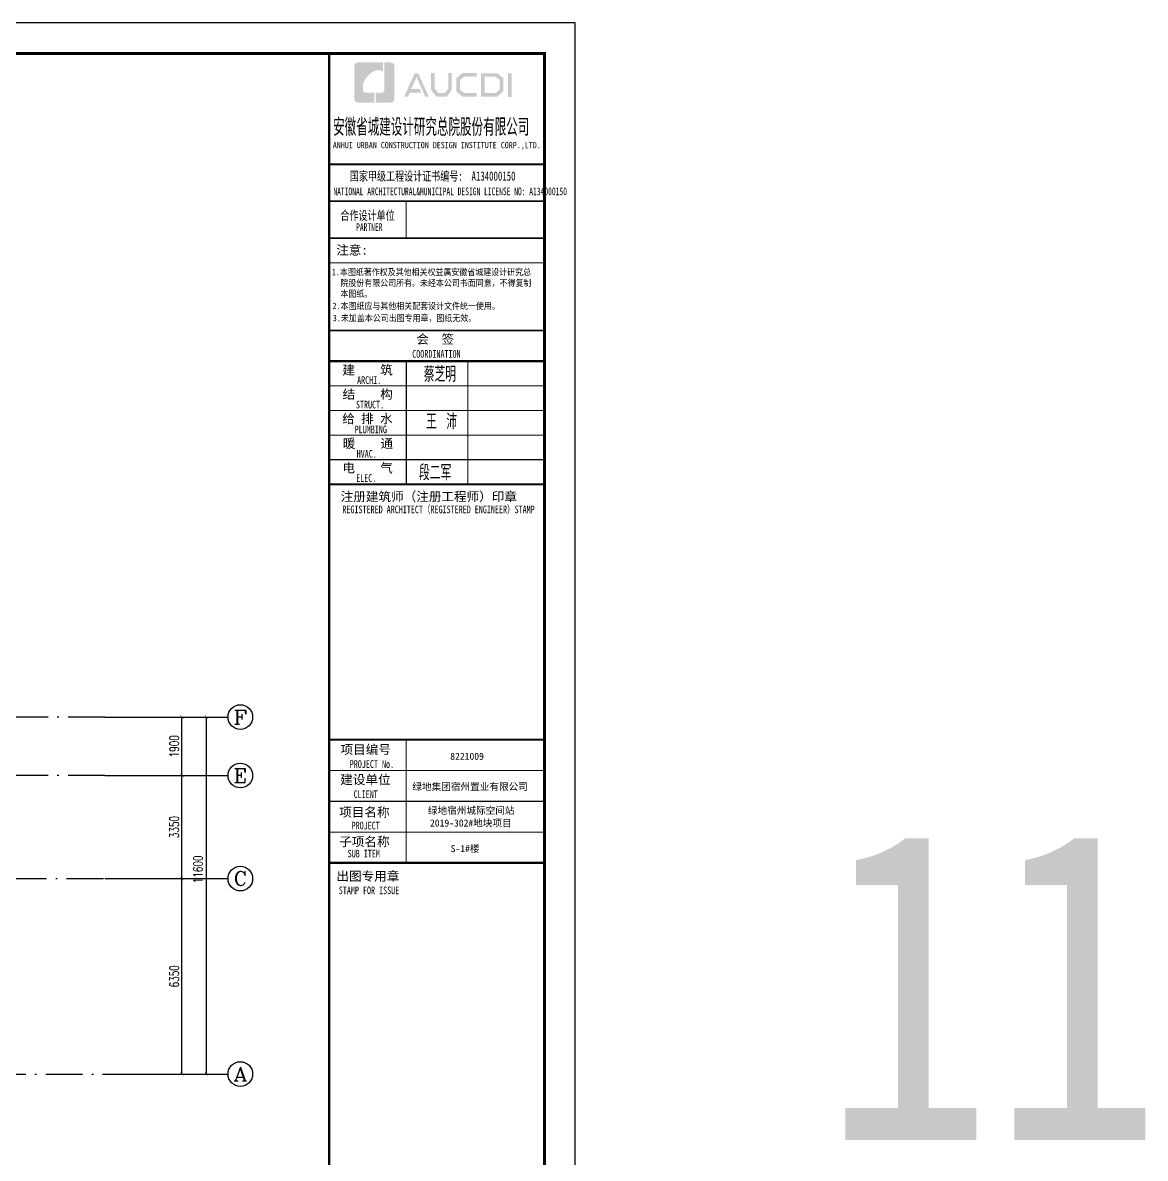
# Model space of a CAD drawing. Extents: x 169490 to 7584583, y -2399407 to 1374371.
# Drawn here: x 809346 to 845833, y 658304 to 695204 of the extents above; entities that cross this region are included whole.
import ezdxf
from ezdxf.enums import TextEntityAlignment as Align

# ---------------------------------------------------------------- set-up
doc = ezdxf.new("R2010")
doc.units = 0
doc.header["$LTSCALE"] = 100
doc.linetypes.add('D3轴线点划线', pattern=[18.5, 12, -3, 0.5, -3])
doc.layers.get('0').update_dxf_attribs({"linetype": 'CONTINUOUS'})
doc.layers.get('DEFPOINTS').update_dxf_attribs({"linetype": 'CONTINUOUS'})
for name, color, linetype in [('AXIS', 3, 'CONTINUOUS'), ('AXIS_TEXT', 4, 'CONTINUOUS'), ('C-AXIS(轴号)', 3, 'CONTINUOUS'), ('C-AXIS-T(字)', 7, 'CONTINUOUS'), ('C-DOTE', 8, 'D3轴线点划线'), ('TEXT', 7, 'CONTINUOUS'), ('图框', 140, 'CONTINUOUS'), ('图签文字', 147, 'CONTINUOUS')]:
    doc.layers.add(name, color=color, linetype=linetype)
doc.layers.add('图签', color=147, linetype='CONTINUOUS', lineweight=18)
doc.styles.add('_TCH_AXIS', font='COMPLEX', dxfattribs={"bigfont": 'GBCBIG'})
doc.styles.add('_TCH_DIM_T3', font='SIMPLEX.shx', dxfattribs={"width": 0.705882, "bigfont": 'GBCBIG.shx'})
doc.styles.add('COMPLEX', font='COMPLEX')
doc.styles.add('HT', font='simhei.ttf')
doc.styles.add('宋体', font='')
doc.styles.add('建筑图签-1', font='simhei.ttf', dxfattribs={"width": 0.7})
doc.styles.add('建筑图签-2', font='TXT.shx', dxfattribs={"width": 0.5, "bigfont": 'HZTXT.shx'})
doc.styles.add('黑体', font='simhei.ttf', dxfattribs={"width": 0.7})
doc.styles.get('宋体').set_extended_font_data('SimSun')
doc.dimstyles.new('_TCH_ARCH&&100', dxfattribs={"dimtxt": 297.5, "dimasz": 100, "dimexe": 250, "dimexo": 300, "dimgap": 100, "dimtad": 1, "dimdec": 0, "dimzin": 0, "dimdsep": 46, "dimtxsty": '_TCH_DIM_T3', "dimblk": 'ARCHTICK', "dimcen": 0.09, "dimclrt": 7, "dimazin": 2, "dimtfac": 1, "dimtdec": 0, "dimtix": 1, "dimtmove": 2, "dimatfit": 3, "dimfxl": 1, "dimtolj": 1, "dimtzin": 0, "dimarcsym": 0})

# ---------------------------------------------------------------- blocks, each defined once
blk = doc.blocks.new('_ARCHTICK')
at = {"const_width": 0.15}
blk.add_lwpolyline([(-0.5, -0.5), (0.5, 0.5)], dxfattribs=at)
blk = doc.blocks.new('*D1523')
at = {"layer": 'AXIS', "color": 0, "lineweight": -2, "transparency": 16777216}
for p, q in [((812320, 672642), (815570, 672642)), ((815320, 661042), (815320, 672642)), ((812320, 661042), (815570, 661042))]:
    blk.add_line(p, q, dxfattribs=at)
at = {"layer": 'DEFPOINTS', "color": 0, "transparency": 16777216}
for p in [(812020, 672642), (815320, 672642), (812020, 661042)]:
    blk.add_point(p, dxfattribs=at)
at = {"layer": 'AXIS', "color": 0, "lineweight": -2, "transparency": 16777216, "xscale": 100, "yscale": 100, "zscale": 100}
for p, rotation in [((815320, 672642), 90), ((815320, 661042), 270)]:
    blk.add_blockref('_ARCHTICK', p, dxfattribs=dict(at, rotation=rotation))
at = {"layer": 'AXIS', "color": 7, "transparency": 16777216, "insert": (815045, 667692), "char_height": 297.5, "attachment_point": 5, "rotation": 90, "style": '_TCH_DIM_T3'}
blk.add_mtext('\\A1;11600', dxfattribs=at)
blk = doc.blocks.new('*D1524')
at = {"layer": 'AXIS', "color": 0, "lineweight": -2, "transparency": 16777216}
for p, q in [((812320, 672642), (814770, 672642)), ((814520, 670742), (814520, 672642)), ((812320, 670742), (814770, 670742))]:
    blk.add_line(p, q, dxfattribs=at)
at = {"layer": 'DEFPOINTS', "color": 0, "transparency": 16777216}
for p in [(812020, 672642), (814520, 672642), (812020, 670742)]:
    blk.add_point(p, dxfattribs=at)
at = {"layer": 'AXIS', "color": 0, "lineweight": -2, "transparency": 16777216, "xscale": 100, "yscale": 100, "zscale": 100}
for p, rotation in [((814520, 672642), 90), ((814520, 670742), 270)]:
    blk.add_blockref('_ARCHTICK', p, dxfattribs=dict(at, rotation=rotation))
at = {"layer": 'AXIS', "color": 7, "transparency": 16777216, "insert": (814271, 671692), "char_height": 297.5, "attachment_point": 5, "rotation": 90, "style": '_TCH_DIM_T3'}
blk.add_mtext('\\A1;1900', dxfattribs=at)
blk = doc.blocks.new('*D1525')
at = {"layer": 'AXIS', "color": 0, "lineweight": -2, "transparency": 16777216}
for p, q in [((812320, 670742), (814770, 670742)), ((814520, 667392), (814520, 670742)), ((812320, 667392), (814770, 667392))]:
    blk.add_line(p, q, dxfattribs=at)
at = {"layer": 'DEFPOINTS', "color": 0, "transparency": 16777216}
for p in [(812020, 670742), (814520, 670742), (812020, 667392)]:
    blk.add_point(p, dxfattribs=at)
at = {"layer": 'AXIS', "color": 0, "lineweight": -2, "transparency": 16777216, "xscale": 100, "yscale": 100, "zscale": 100}
for p, rotation in [((814520, 670742), 90), ((814520, 667392), 270)]:
    blk.add_blockref('_ARCHTICK', p, dxfattribs=dict(at, rotation=rotation))
at = {"layer": 'AXIS', "color": 7, "transparency": 16777216, "insert": (814271, 669067), "char_height": 297.5, "attachment_point": 5, "rotation": 90, "style": '_TCH_DIM_T3'}
blk.add_mtext('\\A1;3350', dxfattribs=at)
blk = doc.blocks.new('*D1526')
at = {"layer": 'AXIS', "color": 0, "lineweight": -2, "transparency": 16777216}
for p, q in [((812320, 667392), (814770, 667392)), ((814520, 661042), (814520, 667392)), ((812320, 661042), (814770, 661042))]:
    blk.add_line(p, q, dxfattribs=at)
at = {"layer": 'DEFPOINTS', "color": 0, "transparency": 16777216}
for p in [(812020, 667392), (814520, 667392), (812020, 661042)]:
    blk.add_point(p, dxfattribs=at)
at = {"layer": 'AXIS', "color": 0, "lineweight": -2, "transparency": 16777216, "xscale": 100, "yscale": 100, "zscale": 100}
for p, rotation in [((814520, 667392), 90), ((814520, 661042), 270)]:
    blk.add_blockref('_ARCHTICK', p, dxfattribs=dict(at, rotation=rotation))
at = {"layer": 'AXIS', "color": 7, "transparency": 16777216, "insert": (814271, 664217), "char_height": 297.5, "attachment_point": 5, "rotation": 90, "style": '_TCH_DIM_T3'}
blk.add_mtext('\\A1;6350', dxfattribs=at)
blk = doc.blocks.new('_AXISO')
blk.add_circle((0, 0), 0.5)
at = {"layer": 'AXIS_TEXT', "style": 'COMPLEX', "width": 1.041667}
blk.add_attdef('A', text='', height=0.56, dxfattribs=at).set_placement((-0.25, -0.28), (0.25, -0.28), align=Align.FIT)
blk = doc.blocks.new('院标1')
h = blk.add_hatch(color=150)
h.dxf.hatch_style = 1
h.set_gradient(color1=(33, 113, 253), color2=(33, 113, 253), tint=1, name='INVCURVED')
edge = h.paths.add_edge_path()
edge.add_spline(control_points=[(116373, 648379), (116379, 648379), (116382, 648379), (116391, 648379), (116391, 648379), (116391, 648379), (116616, 648379), (116616, 648379), (116616, 648379), (116616, 648379), (116616, 648054), (116616, 648054), (116616, 648054), (116616, 648054), (116108, 648054), (116108, 648054), (116108, 648054), (116028, 648054), (115963, 648111), (115963, 648199), (115963, 648199), (115963, 648199), (115963, 649215), (115963, 649215), (115963, 649215), (115963, 649295), (116018, 649360), (116108, 649360), (116108, 649360), (116108, 649360), (116897, 649360), (116897, 649360), (116897, 649360), (116897, 649360), (116897, 649080), (116897, 649080), (116897, 649080), (116897, 649080), (116566, 649140), (116356, 648859), (116356, 648859), (116245, 648719), (116240, 648545), (116247, 648466), (116247, 648466), (116254, 648386), (116247, 648466), (116247, 648466), (116247, 648466), (116247, 648466), (116258, 648374), (116373, 648379)], knot_values=[0, 0, 0, 0, 0.071429, 0.071429, 0.071429, 0.107143, 0.142857, 0.142857, 0.142857, 0.178571, 0.214286, 0.214286, 0.214286, 0.25, 0.285714, 0.285714, 0.285714, 0.321429, 0.357143, 0.357143, 0.357143, 0.392857, 0.428571, 0.428571, 0.428571, 0.464286, 0.5, 0.5, 0.5, 0.535714, 0.571429, 0.571429, 0.571429, 0.607143, 0.642857, 0.642857, 0.642857, 0.678571, 0.714286, 0.714286, 0.714286, 0.75, 0.785714, 0.785714, 0.785714, 0.821429, 0.857143, 0.857143, 0.857143, 0.928571, 1, 1, 1, 1], degree=3, periodic=0)
h = blk.add_hatch(color=150)
h.dxf.hatch_style = 1
h.set_gradient(color1=(33, 113, 253), color2=(33, 113, 253), tint=1, name='INVCURVED')
edge = h.paths.add_edge_path()
edge.add_spline(control_points=[(117268, 649215), (117268, 649215), (117268, 648199), (117268, 648199), (117268, 648199), (117268, 648114), (117212, 648054), (117123, 648054), (117123, 648054), (117123, 648054), (116663, 648054), (116663, 648054), (116663, 648054), (116663, 648054), (116663, 648379), (116663, 648379), (116663, 648379), (116663, 648379), (116865, 648379), (116865, 648379), (116865, 648379), (116907, 648379), (116941, 648413), (116941, 648455), (116941, 648455), (116941, 648455), (116941, 649360), (116941, 649360), (116941, 649360), (116941, 649360), (117123, 649360), (117123, 649360), (117123, 649360), (117204, 649360), (117268, 649306), (117268, 649215)], knot_values=[0, 0, 0, 0, 0.1, 0.1, 0.1, 0.15, 0.2, 0.2, 0.2, 0.25, 0.3, 0.3, 0.3, 0.35, 0.4, 0.4, 0.4, 0.45, 0.5, 0.5, 0.5, 0.55, 0.6, 0.6, 0.6, 0.65, 0.7, 0.7, 0.7, 0.75, 0.8, 0.8, 0.8, 0.9, 1, 1, 1, 1], degree=3, periodic=0)
blk = doc.blocks.new('tq123')
at = {"layer": '图框'}
h = blk.add_hatch(color=256, dxfattribs=at)
h.paths.add_polyline_path([(-1187, 56758), (-1061, 56758), (-1061, 55988), (-1187, 55988)])
h.paths.add_polyline_path([(-1939, 56642), (-1939, 56116), (-1579, 56116), (-1455, 56223), (-1455, 56541), (-1575, 56642)], flags=16)
h.paths.add_polyline_path([(-2057, 56760), (-2057, 55998), (-1535, 55998), (-1337, 56168), (-1337, 56596), (-1532, 56760)])
h.paths.add_polyline_path([(-2200, 56764), (-2200, 56648), (-2607, 56648), (-2740, 56537), (-2740, 56218), (-2607, 56115), (-2198, 56115), (-2198, 55993), (-2662, 55993), (-2864, 56168), (-2864, 56596), (-2666, 56764)])
h.paths.add_polyline_path([(-3683, 56762), (-3563, 56762), (-3563, 56251), (-3449, 56120), (-3238, 56120), (-3124, 56251), (-3124, 56762), (-3010, 56762), (-3010, 56214), (-3174, 55997), (-3512, 55997), (-3683, 56216)])
h.paths.add_polyline_path([(-4215, 56760), (-4098, 56760), (-3756, 55996), (-3872, 55996), (-4153, 56630), (-4328, 56242), (-4057, 56242), (-3996, 56127), (-4377, 56127), (-4436, 55994), (-4559, 55994)])
for p, q in [((-6995, 53800), (5, 53800)), ((-6995, 53800), (5, 53800)), ((-6995, 52600), (5, 52600))]:
    blk.add_line(p, q, dxfattribs=at)
for points, const_width in [([(-6995, 0), (-6995, 57400)], 70), ([(-6995, 53800), (5, 53800)], 60), ([(-6995, 52600), (5, 52600)], 60), ([(-6995, 52600), (5, 52600)], 60), ([(-4495, 52600), (-4495, 51400)], 35), ([(-6995, 51400), (5, 51400)], 60), ([(-6995, 51400), (5, 51400)], 60), ([(-6995, 50599), (5, 50599)], 35), ([(-6987, 48400), (13, 48400)], 60), ([(-6987, 47400), (13, 47400)], 70), ([(-6987, 47400), (13, 47400)], 70), ([(-4487, 47400), (-4487, 43400)], 35), ([(-2487, 47400), (-2487, 43400)], 35), ([(-6987, 46600), (13, 46600)], 35), ([(-6987, 45800), (13, 45800)], 35), ([(-6987, 45000), (13, 45000)], 35), ([(-6987, 44200), (13, 44200)], 35), ([(-6987, 43400), (13, 43400)], 70), ([(-6995, 35100), (5, 35100)], 70), ([(-6995, 35100), (5, 35100)], 70), ([(-4495, 31100), (-4495, 35100)], 35), ([(-6995, 34100), (5, 34100)], 35), ([(-6995, 33100), (5, 33100)], 35), ([(-6995, 32100), (5, 32100)], 35), ([(5, 31100), (-6995, 31100)], 70), ([(5, 13200), (-6995, 13200)], 70), ([(-6995, 13200), (5, 13200)], 70), ([(-4496, 6800), (-4495, 13200)], 35), ([(-2495, 6800), (-2495, 13200)], 35), ([(-6995, 12400), (5, 12400)], 35), ([(-6995, 11600), (5, 11600)], 35), ([(-6995, 10800), (5, 10800)], 35), ([(-6995, 10000), (5, 10000)], 35), ([(-6995, 9200), (5, 9200)], 35), ([(-6995, 8400), (5, 8400)], 35), ([(-6995, 7600), (5, 7600)], 35), ([(-6995, 6800), (5, 6800)], 70), ([(-6995, 3800), (5, 3800)], 70), ([(-4495, 1400), (-4495, 3800)], 35), ([(-6995, 3000), (5, 3000)], 35), ([(-6995, 2200), (5, 2200)], 35), ([(-6995, 1400), (5, 1400)], 35), ([(-6995, 1400), (-495, 1400)], 35), ([(-4495, 0), (-4495, 1400)], 35), ([(-2845, 0), (-2845, 1400)], 35), ([(-2845, 0), (-2845, 1400)], 35), ([(-2845, 0), (-2845, 1400)], 35), ([(-1495, 0), (-1495, 1400)], 35), ([(-6995, 700), (-2845, 700)], 35), ([(-2845, 700), (5, 700)], 35)]:
    blk.add_lwpolyline(points, dxfattribs=dict(at, const_width=const_width))
blk.add_blockref('院标1', (-122144, -592249))
for s, height, style, width, p in [('ANHUI URBAN CONSTRUCTION DESIGN INSTITUTE CORP.,LTD.', 200, '建筑图签-1', 0.91, (-6877, 54322)), ('NATIONAL ARCHITECTURAL&MUNICIPAL DESIGN LICENSE NO: A134000150', 250, '建筑图签-1', 0.6, (-6858, 52795)), ('PARTNER', 250, '建筑图签-1', 0.6, (-6120, 51634)), ('1.本图纸著作权及其他相关权益属安徽省城建设计研究总', 210, 'HT', 0.88, (-6909, 50193)), ('院股份有限公司所有。未经本公司书面同意，不得复制', 210, 'HT', 0.88, (-6630, 49839)), ('本图纸。', 210, 'HT', 0.88, (-6630, 49489)), (' 2.本图纸应与其他相关配套设计文件统一使用。 ', 210, 'HT', 0.88, (-7020, 49092)), ('3.未加盖本公司出图专用章，图纸无效。', 210, 'HT', 0.88, (-6877, 48698)), ('COORDINATION', 250, '建筑图签-1', 0.7, (-4295, 47513)), ('ARCHI.', 250, '建筑图签-1', 0.7, (-6086, 46662)), ('STRUCT.', 250, '建筑图签-1', 0.7, (-6125, 45865)), ('PLUMBING', 250, '建筑图签-1', 0.7, (-6166, 45058)), ('HVAC.', 250, '建筑图签-1', 0.7, (-6101, 44265)), ('ELEC.', 250, '建筑图签-1', 0.7, (-6117, 43480)), ('REGISTERED ARCHITECT（REGISTERED ENGINEER）STAMP', 250, '建筑图签-1', 0.7, (-6566, 42459)), ('PROJECT No.', 250, '建筑图签-1', 0.7, (-6325, 34185, -1799)), ('CLIENT', 250, '建筑图签-1', 0.7, (-6201, 33206)), ('PROJECT', 250, '建筑图签-1', 0.7, (-6266, 32187)), ('SUB ITEM', 250, '建筑图签-1', 0.7, (-6393, 31276)), ('STAMP FOR ISSUE', 250, '建筑图签-1', 0.7, (-6682, 30081)), ('APPROVED ', 220, '建筑图签-1', 0.7, (-6244, 12465)), ('EXAMINED  ', 220, '建筑图签-1', 0.7, (-6253, 11674, -1799)), ('PROJECT MANAGER', 220, '建筑图签-1', 0.7, (-6591, 10848, -1799)), ('SCHEMATIC  DESIGN', 220, '建筑图签-1', 0.7, (-6692, 10101, -1799)), ('TITLE OF DRAWING', 250, '建筑图签-1', 0.7, (-6741, 5753)), ('DATE', 250, '建筑图签-1', 0.7, (-5979, 3049)), ('SCALE', 250, '建筑图签-1', 0.7, (-6040, 2250)), ('DESIGNED STAGE', 200, '建筑图签-1', 0.7, (-6362, 1460)), ('DISCIPLIUE&TYPE', 200, '建筑图签-1', 0.7, (-6412, 747)), ('DRAWING No.', 200, '建筑图签-1', 0.7, (-2690, 740)), ('EDITION NO .', 200, '建筑图签-1', 0.7, (-6229, 74)), ('PIECES', 200, '建筑图签-1', 0.7, (-2461, 40))]:
    blk.add_text(s, height=height, dxfattribs=dict(at, style=style, width=width)).set_placement(p)
at = {"layer": '图框', "style": '建筑图签-1', "width": 0.7}
for s, p in [('CHIEF ENGI.', (-5731, 9375)), ('CHECKED  ', (-5602, 8569)), ('DESIGNED ', (-5676, 7765)), (' DRAWN   ', (-5610, 7001))]:
    blk.add_text(s, height=220, dxfattribs=at).set_placement(p, align=Align.MIDDLE)
at = {"layer": '图签', "color": 2, "style": '宋体'}
for s, height, p in [('8221009', 229.3, (-3058, 34448)), ('绿地集团宿州置业有限公司', 229.34, (-4290, 33462)), ('绿地宿州城际空间站', 229.3, (-3785, 32688)), ('2019-302#地块项目', 229.34, (-3718, 32279)), ('S-1#楼', 229.3, (-3046, 31448)), ('2021年8月', 286.7, (-3185, 3262)), ('1:100', 286.7, (-2789, 2454)), ('施工图设计', 286.7, (-3263, 1662)), ('结施', 286.7, (-4091, 893)), ('1', 287, (-3752, 225)), ('19', 286.7, (-899, 219))]:
    blk.add_text(s, height=height, dxfattribs=at).set_placement(p)
at = {"layer": '图签文字', "color": 7, "style": '建筑图签-1'}
for s, height, width, p in [('安徽省城建设计研究总院股份有限公司', 500, 0.55, (-6867, 54777)), ('国家甲级工程设计证书编号:  A134000150', 300, 0.7, (-6323, 53267)), ('合作设计单位', 300, 0.7, (-6630, 51990)), ('项目负责人', 300, 0.8, (-6593, 11201)), ('方案设计人', 300, 0.8, (-6593, 10398)), ('专业负责人', 300, 0.8, (-6594, 9592))]:
    blk.add_text(s, height=height, dxfattribs=dict(at, width=width)).set_placement(p)
for s, height, p in [('注意:', 300, (-6764, 50863)), ('会  签', 300, (-4160, 47968)), ('建    筑', 300, (-6565, 46967)), ('结    构', 300, (-6561, 46179)), ('给 排 水', 300, (-6570, 45385)), ('暖    通', 300, (-6552, 44582)), ('电    气', 300, (-6562, 43782)), ('注册建筑师（注册工程师）印章', 300, (-6620, 42854)), ('项目编号', 300, (-6627, 34632)), ('建设单位', 300, (-6635, 33655)), ('项目名称', 300, (-6668, 32597)), ('子项名称', 300, (-6668, 31640)), ('出图专用章', 300, (-6759, 30518)), ('审    定', 300, (-6607, 12779)), ('审    核', 300, (-6620, 11977)), ('校    对', 300, (-6562, 8768)), ('设    计', 300, (-6567, 7967)), ('制    图', 300, (-6590, 7192)), ('图   名:', 350, (-6640, 6195)), ('日    期', 300, (-6611, 3349)), ('比    例', 300, (-6573, 2602)), ('设计阶段', 300, (-6543, 1800)), ('专业及类别', 300, (-6757, 1013)), ('图号', 300, (-2614, 994)), ('版   次 ', 300, (-6499, 323)), ('第 版', 300, (-4194, 223)), ('总张数', 300, (-2807, 294))]:
    blk.add_text(s, height=height, dxfattribs=at).set_placement(p)
at = {"layer": '图签文字', "color": 1, "style": '建筑图签-2', "width": 0.7}
for s, p in [('蔡芝明', (-3921, 46728)), ('王 沛', (-3849, 45187)), ('段二军', (-4074, 43532)), ('卢俊超', (-4089, 12562)), ('许 槊', (-4044, 11771)), ('蔡芝明', (-4089, 10971)), ('许 槊', (-4089, 9371)), ('王立梅', (-4088, 8524)), ('万 柱', (-4137, 7780)), ('万 柱', (-4137, 6980))]:
    blk.add_text(s, height=500, dxfattribs=at).set_placement(p)

msp = doc.modelspace()

# ---------------------------------------------------------------- linework, layer by layer
at = {"ltscale": 10}
msp.add_lwpolyline([(819306.7, 694204.3), (724701.8, 694204.3), (724701.8, 636804.3), (819306.7, 636804.3)], close=True, dxfattribs=at)
at = {"layer": 'C-AXIS(轴号)'}
for p, q in [((812019.7, 672641.7), (816019.7, 672641.7)), ((812019.7, 670741.7), (816019.7, 670741.7)), ((812019.7, 667391.7), (816019.7, 667391.7)), ((812019.7, 661041.7), (816019.7, 661041.7))]:
    msp.add_line(p, q, dxfattribs=at)
at = {"layer": 'C-DOTE'}
for p, q in [((812019.7, 672641.7), (770419.7, 672641.7)), ((812019.7, 670741.7), (800619.7, 670741.7)), ((753419.7, 667391.7), (812019.7, 667391.7)), ((734243.4, 661041.7), (812019.7, 661041.7))]:
    msp.add_line(p, q, dxfattribs=at)
at = {"layer": '图框'}
msp.add_lwpolyline([(722201.8, 635804.3), (827301.8, 635804.3), (827301.8, 695204.3), (722201.8, 695204.3)], close=True, dxfattribs=at)
at = {"layer": '图框', "const_width": 100}
msp.add_lwpolyline([(724701.8, 636804.3), (826301.8, 636804.3), (826301.8, 694204.3), (724701.8, 694204.3)], close=True, dxfattribs=at)

# ---------------------------------------------------------------- block references
msp.add_blockref('tq123', (826301.8, 636804.3))
at = {"layer": 'C-AXIS(轴号)'}
ref = msp.add_blockref('_AXISO', (816419.7, 672641.7), dxfattribs=dict(at, xscale=800, yscale=800, zscale=800))
ref.add_attrib('A', 'F', dxfattribs={"layer": 'C-AXIS-T(字)', "height": 452.5, "style": '_TCH_AXIS', "width": 1.3125}).set_placement((816193.4, 672415.5), (816646, 672415.5), align=Align.FIT)
ref = msp.add_blockref('_AXISO', (816419.7, 670741.7), dxfattribs=dict(at, xscale=800, yscale=800, zscale=800))
ref.add_attrib('A', 'E', dxfattribs={"layer": 'C-AXIS-T(字)', "height": 452.5, "style": '_TCH_AXIS', "width": 1.3125}).set_placement((816193.4, 670515.5), (816646, 670515.5), align=Align.FIT)
ref = msp.add_blockref('_AXISO', (816419.7, 667391.7), dxfattribs=dict(at, xscale=800, yscale=800, zscale=800))
ref.add_attrib('A', 'C', dxfattribs={"layer": 'C-AXIS-T(字)', "height": 452.5, "style": '_TCH_AXIS', "width": 1.4}).set_placement((816193.4, 667165.5), (816646, 667165.5), align=Align.FIT)
ref = msp.add_blockref('_AXISO', (816419.7, 661041.7), dxfattribs=dict(at, xscale=800, yscale=800, zscale=800))
ref.add_attrib('A', 'A', dxfattribs={"layer": 'C-AXIS-T(字)', "height": 452.5, "style": '_TCH_AXIS', "width": 1.166667}).set_placement((816193.4, 660815.5), (816646, 660815.5), align=Align.FIT)

# ---------------------------------------------------------------- texts
at = {"layer": 'TEXT', "color": 1, "style": '黑体', "width": 0.8}
msp.add_text('11', height=10094.18, dxfattribs=at).set_placement((835373.7, 658897.9))

# ---------------------------------------------------------------- dimensions: what is measured, and where the dimension line sits
at = {"layer": 'AXIS'}
dim = msp.add_linear_dim(base=(815319.7, 672641.7), p1=(812019.7, 661041.7), p2=(812019.7, 672641.7), angle=90, dimstyle='_TCH_ARCH&&100', dxfattribs=at)
dim.commit()
dim.dimension.update_dxf_attribs({"geometry": '*D1523', "text_midpoint": (815044.7, 667691.7), "dimtype": 161})
for p1, p2, picture, middle in [((812019.7, 670741.7), (812019.7, 672641.7), '*D1524', (814271, 671691.7)), ((812019.7, 667391.7), (812019.7, 670741.7), '*D1525', (814271, 669066.7)), ((812019.7, 661041.7), (812019.7, 667391.7), '*D1526', (814271, 664216.7))]:
    dim = msp.add_aligned_dim(p1=p1, p2=p2, distance=-2500, dimstyle='_TCH_ARCH&&100', dxfattribs=at)
    dim.commit()
    dim.dimension.update_dxf_attribs({"geometry": picture, "text_midpoint": middle})

doc.saveas('drawing.dxf')
